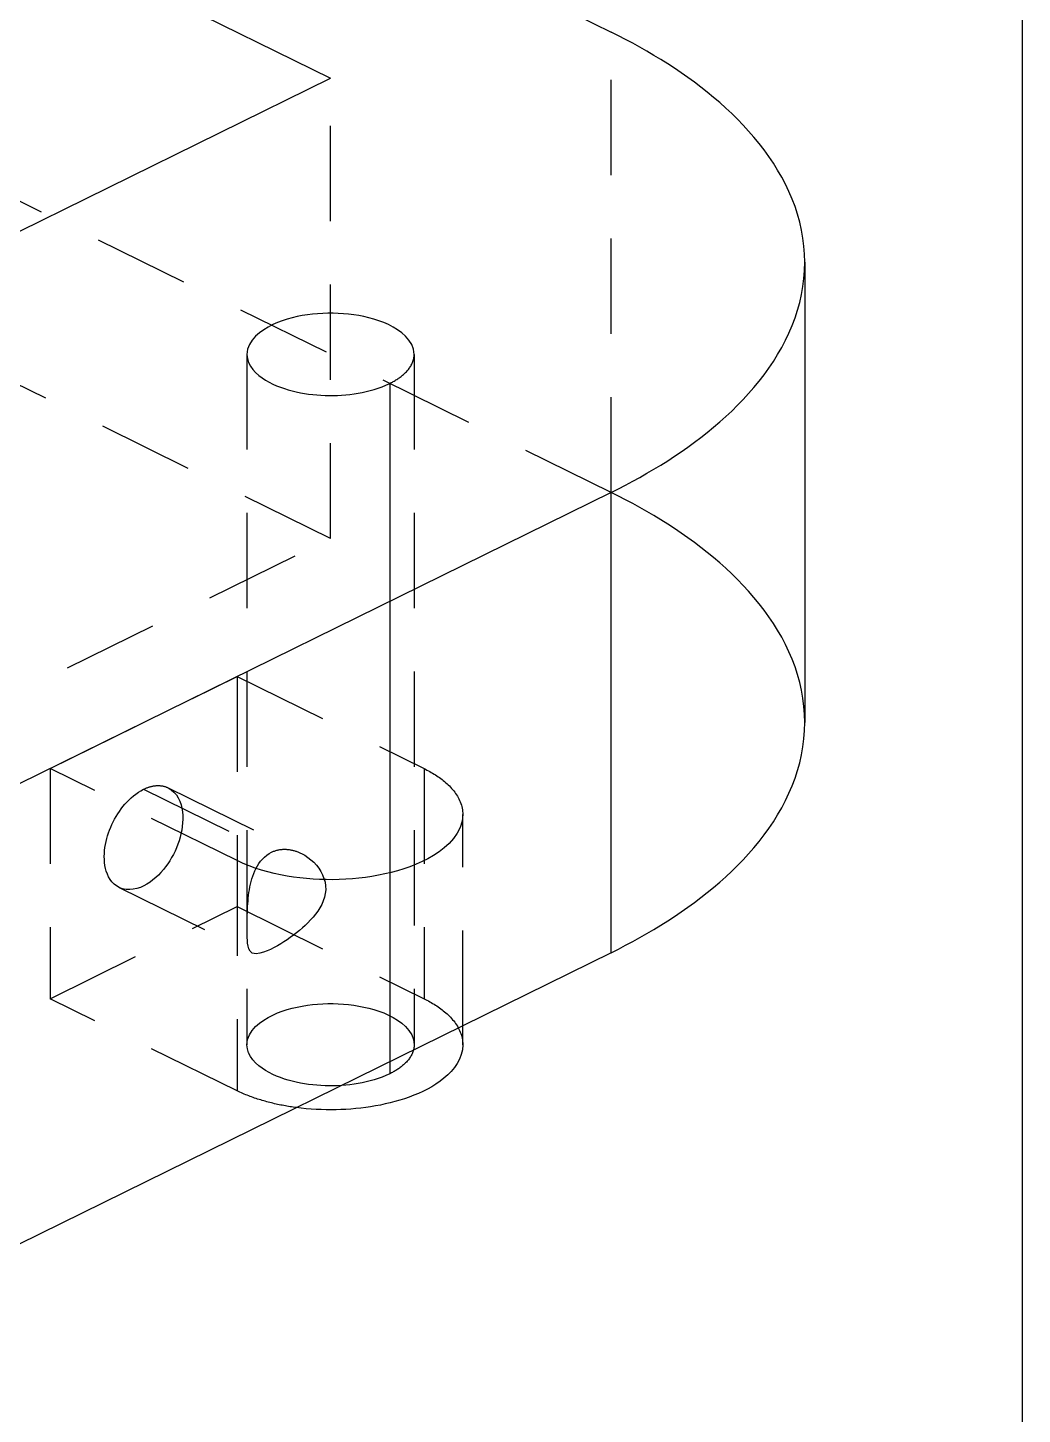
# Model space of a CAD drawing. Extents: x 8 to 586, y 8 to 412.
# Drawn here: x 567.2 to 586, y 305.84 to 332.06 of the extents above; entities that cross this region are included whole.
import ezdxf

# ---------------------------------------------------------------- set-up
doc = ezdxf.new("R2010")
doc.units = 0
doc.linetypes.add('DASHED', pattern=[3, 1.8, -1.2])
for name, color, linetype in [('FRAME', 250, 'CONTINUOUS'), ('HIDDEN', 8, 'DASHED'), ('VISIBLE', 7, 'CONTINUOUS')]:
    doc.layers.add(name, color=color, linetype=linetype)

msp = doc.modelspace()

# ---------------------------------------------------------------- linework, layer by layer
at = {"layer": 'FRAME'}
msp.add_line((586, 412), (586, 8), dxfattribs=at)
at = {"layer": 'HIDDEN'}
for p, q in [((578.2272, 323.2713), (472.1612, 375.4946)), ((578.2272, 323.2713), (578.2272, 331.9751)), ((572.9239, 322.4009), (572.9239, 331.1048)), ((572.9239, 322.4009), (564.085, 326.7528)), ((571.3439, 325.8824), (571.3439, 312.8266)), ((574.5039, 325.8824), (574.5039, 312.8266)), ((574.0411, 325.3323), (574.0411, 324.9976)), ((574.0411, 324.9976), (574.0411, 324.6628)), ((574.0411, 324.6628), (574.0411, 324.328)), ((574.0411, 324.328), (574.0411, 323.9933)), ((574.0411, 323.9933), (574.0411, 323.6585)), ((574.0411, 323.6585), (574.0411, 323.3237)), ((574.0411, 323.3237), (574.0411, 322.989)), ((578.3644, 323.2026), (578.2272, 323.2713)), ((578.5007, 323.1323), (578.3644, 323.2026)), ((578.6361, 323.0601), (578.5007, 323.1323)), ((578.7705, 322.9862), (578.6361, 323.0601)), ((574.0411, 322.989), (574.0411, 322.6542)), ((578.9039, 322.9104), (578.7705, 322.9862)), ((579.0362, 322.8326), (578.9039, 322.9104)), ((579.1672, 322.7529), (579.0362, 322.8326)), ((574.0411, 322.6542), (574.0411, 322.3195)), ((579.2971, 322.6712), (579.1672, 322.7529)), ((579.4256, 322.5875), (579.2971, 322.6712)), ((579.5528, 322.5016), (579.4256, 322.5875)), ((497.9706, 285.4964), (572.9239, 322.4009)), ((574.0411, 322.3195), (574.0411, 321.9847)), ((579.6784, 322.4136), (579.5528, 322.5016)), ((579.8024, 322.3233), (579.6784, 322.4136)), ((579.9248, 322.2308), (579.8024, 322.3233)), ((580.0454, 322.1359), (579.9248, 322.2308)), ((580.164, 322.0386), (580.0454, 322.1359)), ((580.2805, 321.9389), (580.164, 322.0386)), ((574.0411, 321.9847), (574.0411, 321.6499)), ((580.3949, 321.8366), (580.2805, 321.9389)), ((580.5069, 321.7317), (580.3949, 321.8366)), ((580.6164, 321.6243), (580.5069, 321.7317)), ((574.0411, 321.6499), (574.0411, 321.3152)), ((580.7231, 321.5141), (580.6164, 321.6243)), ((580.827, 321.4012), (580.7231, 321.5141)), ((574.0411, 321.3152), (574.0411, 320.9804)), ((580.9277, 321.2854), (580.827, 321.4012)), ((581.025, 321.1669), (580.9277, 321.2854)), ((574.0411, 320.9804), (574.0411, 320.6456)), ((581.1188, 321.0455), (581.025, 321.1669)), ((581.2087, 320.9211), (581.1188, 321.0455)), ((581.2944, 320.7939), (581.2087, 320.9211)), ((581.3757, 320.6638), (581.2944, 320.7939)), ((574.0411, 320.6456), (574.0411, 320.3109)), ((581.4522, 320.5309), (581.3757, 320.6638)), ((581.5237, 320.3951), (581.4522, 320.5309)), ((574.0411, 320.3109), (574.0411, 319.9761)), ((581.5897, 320.2566), (581.5237, 320.3951)), ((581.65, 320.1156), (581.5897, 320.2566)), ((574.0411, 319.9761), (574.0411, 319.6413)), ((581.7041, 319.9721), (581.65, 320.1156)), ((581.7519, 319.8263), (581.7041, 319.9721)), ((567.6206, 318.0489), (571.1561, 319.7897)), ((571.1561, 319.7897), (574.6916, 318.0489)), ((571.1561, 319.7897), (571.1561, 315.4378)), ((574.0411, 319.6413), (574.0411, 319.3066)), ((581.7929, 319.6785), (581.7519, 319.8263)), ((581.8269, 319.5289), (581.7929, 319.6785)), ((581.8536, 319.3778), (581.8269, 319.5289)), ((581.8729, 319.2256), (581.8536, 319.3778)), ((574.0411, 319.3066), (574.0411, 318.9718)), ((581.8845, 319.0727), (581.8729, 319.2256)), ((574.0411, 318.9718), (574.0411, 318.637)), ((581.8883, 318.9193), (581.8845, 319.0727)), ((574.0411, 318.637), (574.0411, 318.3023)), ((574.0411, 318.3023), (574.0411, 317.9675)), ((571.1561, 316.3082), (567.6206, 318.0489)), ((567.6206, 318.0489), (567.6206, 313.697)), ((574.0411, 317.9675), (574.0411, 317.6327)), ((574.6916, 318.0489), (574.7191, 318.0352)), ((574.6916, 318.0489), (574.6916, 313.697)), ((574.7191, 318.0352), (574.7464, 318.0211)), ((574.7464, 318.0211), (574.7734, 318.0067)), ((574.7734, 318.0067), (574.8003, 317.9919)), ((574.8003, 317.9919), (574.827, 317.9767)), ((574.827, 317.9767), (574.8534, 317.9612)), ((574.8534, 317.9612), (574.8797, 317.9453)), ((574.8797, 317.9453), (574.9056, 317.9289)), ((574.9056, 317.9289), (574.9313, 317.9122)), ((574.9313, 317.9122), (574.9568, 317.895)), ((574.9568, 317.895), (574.9819, 317.8774)), ((574.9819, 317.8774), (575.0067, 317.8593)), ((575.0067, 317.8593), (575.0312, 317.8408)), ((575.0312, 317.8408), (575.0553, 317.8219)), ((575.0553, 317.8219), (575.079, 317.8024)), ((575.079, 317.8024), (575.1023, 317.7824)), ((569.1548, 317.4959), (569.198, 317.533)), ((569.198, 317.533), (569.243, 317.568)), ((569.243, 317.568), (569.2897, 317.6006)), ((569.2897, 317.6006), (569.3381, 317.6304)), ((569.3381, 317.6304), (569.3883, 317.6573)), ((569.3883, 317.6573), (569.3995, 317.6626)), ((569.3883, 317.6573), (571.8067, 316.4666)), ((569.3995, 317.6626), (569.4107, 317.6678)), ((569.4107, 317.6678), (569.4219, 317.6729)), ((569.4219, 317.6729), (569.4333, 317.6777)), ((569.4333, 317.6777), (569.4447, 317.6824)), ((569.4447, 317.6824), (569.4562, 317.6869)), ((569.4562, 317.6869), (569.4678, 317.6911)), ((569.4678, 317.6911), (569.4795, 317.6952)), ((569.4795, 317.6952), (569.4912, 317.6991)), ((569.4912, 317.6991), (569.503, 317.7027)), ((569.503, 317.7027), (569.5148, 317.7062)), ((569.5148, 317.7062), (569.5268, 317.7094)), ((569.5268, 317.7094), (569.5388, 317.7124)), ((569.5388, 317.7124), (569.5508, 317.7151)), ((569.5508, 317.7151), (569.5629, 317.7176)), ((569.5629, 317.7176), (569.575, 317.7198)), ((569.575, 317.7198), (569.5872, 317.7218)), ((569.5872, 317.7218), (569.5995, 317.7235)), ((569.5995, 317.7235), (569.6117, 317.7249)), ((569.6117, 317.7249), (569.624, 317.726)), ((569.624, 317.726), (569.6363, 317.7269)), ((569.6363, 317.7269), (569.6487, 317.7274)), ((569.6487, 317.7274), (569.661, 317.7276)), ((569.661, 317.7276), (569.6734, 317.7276)), ((569.6734, 317.7276), (569.6857, 317.7272)), ((569.6857, 317.7272), (569.698, 317.7264)), ((569.698, 317.7264), (569.7103, 317.7254)), ((569.7103, 317.7254), (569.7226, 317.724)), ((569.7226, 317.724), (569.7348, 317.7222)), ((569.7348, 317.7222), (569.747, 317.7201)), ((569.747, 317.7201), (569.7591, 317.7177)), ((569.7591, 317.7177), (569.7711, 317.7149)), ((569.7711, 317.7149), (569.7831, 317.7118)), ((569.7831, 317.7118), (569.7949, 317.7082)), ((569.7949, 317.7082), (569.8066, 317.7044)), ((569.8066, 317.7044), (569.8182, 317.7001)), ((569.8182, 317.7001), (569.8297, 317.6956)), ((569.8297, 317.6956), (569.841, 317.6906)), ((569.841, 317.6906), (569.8522, 317.6854)), ((569.8522, 317.6854), (569.9114, 317.6495)), ((569.8522, 317.6854), (572.3713, 316.445)), ((569.9114, 317.6495), (569.9637, 317.6043)), ((569.9637, 317.6043), (570.0084, 317.5514)), ((570.0084, 317.5514), (570.0452, 317.4927)), ((574.0411, 317.6327), (574.0411, 317.298)), ((575.1023, 317.7824), (575.1252, 317.762)), ((575.1252, 317.762), (575.1476, 317.741)), ((575.1476, 317.741), (575.1695, 317.7195)), ((575.1695, 317.7195), (575.1908, 317.6975)), ((575.1908, 317.6975), (575.2116, 317.6749)), ((575.2116, 317.6749), (575.2317, 317.6518)), ((575.2317, 317.6518), (575.2512, 317.6281)), ((575.2512, 317.6281), (575.27, 317.6038)), ((575.27, 317.6038), (575.2879, 317.5789)), ((575.2879, 317.5789), (575.3051, 317.5535)), ((575.3051, 317.5535), (575.3214, 317.5274)), ((568.9313, 317.2386), (568.9644, 317.2849)), ((568.9644, 317.2849), (568.9992, 317.33)), ((568.9992, 317.33), (569.0356, 317.3738)), ((569.0356, 317.3738), (569.0736, 317.4161)), ((569.0736, 317.4161), (569.1134, 317.4569)), ((569.1134, 317.4569), (569.1548, 317.4959)), ((570.0452, 317.4927), (570.0746, 317.43)), ((570.0746, 317.43), (570.0971, 317.3645)), ((570.0971, 317.3645), (570.1134, 317.2972)), ((570.1134, 317.2972), (570.124, 317.2287)), ((574.0411, 317.298), (574.0411, 316.9632)), ((575.3214, 317.5274), (575.3367, 317.5009)), ((575.3367, 317.5009), (575.3509, 317.4737)), ((575.3509, 317.4737), (575.3641, 317.446)), ((575.3641, 317.446), (575.3762, 317.4178)), ((575.3762, 317.4178), (575.387, 317.3891)), ((575.387, 317.3891), (575.3966, 317.3599)), ((575.3966, 317.3599), (575.4048, 317.3304)), ((575.4048, 317.3304), (575.4116, 317.3005)), ((575.4116, 317.3005), (575.4169, 317.2702)), ((575.4169, 317.2702), (575.4208, 317.2398)), ((568.7907, 316.9914), (568.8155, 317.0426)), ((568.8155, 317.0426), (568.8419, 317.0931)), ((568.8419, 317.0931), (568.8701, 317.1426)), ((568.8701, 317.1426), (568.8999, 317.1911)), ((568.8999, 317.1911), (568.9313, 317.2386)), ((570.1275, 317.0212), (570.1205, 316.9523)), ((570.124, 317.2287), (570.1296, 317.1597)), ((570.1307, 317.0904), (570.1275, 317.0212)), ((570.1296, 317.1597), (570.1307, 317.0904)), ((575.4113, 317.0554), (575.3753, 316.937)), ((575.4239, 317.1785), (575.4113, 317.0554)), ((575.4208, 317.2398), (575.4231, 317.2092)), ((575.4231, 317.2092), (575.4239, 317.1785)), ((575.4239, 313.1871), (575.4239, 317.1785)), ((568.6937, 316.7241), (568.7094, 316.7788)), ((568.7094, 316.7788), (568.727, 316.833)), ((568.727, 316.833), (568.7464, 316.8865)), ((568.7464, 316.8865), (568.7677, 316.9393)), ((568.7677, 316.9393), (568.7907, 316.9914)), ((570.0792, 316.7487), (570.0593, 316.6824)), ((570.0962, 316.8159), (570.0792, 316.7487)), ((570.11, 316.8838), (570.0962, 316.8159)), ((570.1205, 316.9523), (570.11, 316.8838)), ((574.0411, 316.9632), (574.0411, 316.6285)), ((575.3194, 316.8265), (575.2481, 316.7252)), ((575.3753, 316.937), (575.3194, 316.8265)), ((568.6478, 316.4436), (568.6523, 316.5003)), ((568.6523, 316.5003), (568.6592, 316.5569)), ((568.6592, 316.5569), (568.6685, 316.613)), ((568.6685, 316.613), (568.6801, 316.6688)), ((568.6801, 316.6688), (568.6937, 316.7241)), ((569.9831, 316.4891), (569.9525, 316.427)), ((570.0112, 316.5525), (569.9831, 316.4891)), ((570.0366, 316.6169), (570.0112, 316.5525)), ((570.0593, 316.6824), (570.0366, 316.6169)), ((571.8339, 316.4791), (571.8478, 316.4848)), ((571.8478, 316.4848), (571.8619, 316.4901)), ((571.8619, 316.4901), (571.8761, 316.495)), ((571.8761, 316.495), (571.8904, 316.4995)), ((571.8904, 316.4995), (571.9048, 316.5036)), ((571.9048, 316.5036), (571.9194, 316.5073)), ((571.9194, 316.5073), (571.934, 316.5106)), ((571.934, 316.5106), (571.9488, 316.5136)), ((571.9488, 316.5136), (571.9636, 316.5161)), ((571.9636, 316.5161), (571.9784, 316.5182)), ((571.9784, 316.5182), (571.9933, 316.52)), ((571.9933, 316.52), (572.0083, 316.5213)), ((572.0083, 316.5213), (572.0233, 316.5223)), ((572.0233, 316.5223), (572.0383, 316.5229)), ((572.0383, 316.5229), (572.0533, 316.5231)), ((572.0533, 316.5231), (572.0683, 316.5229)), ((572.0683, 316.5229), (572.0833, 316.5224)), ((572.0833, 316.5224), (572.0983, 316.5215)), ((572.0983, 316.5215), (572.1133, 316.5203)), ((572.1133, 316.5203), (572.1282, 316.5187)), ((572.1282, 316.5187), (572.1431, 316.5168)), ((572.1431, 316.5168), (572.1579, 316.5146)), ((572.1579, 316.5146), (572.1727, 316.512)), ((572.1727, 316.512), (572.1874, 316.5091)), ((572.1874, 316.5091), (572.2021, 316.5059)), ((572.2021, 316.5059), (572.2167, 316.5023)), ((572.2167, 316.5023), (572.2312, 316.4985)), ((572.2312, 316.4985), (572.2457, 316.4944)), ((572.2457, 316.4944), (572.26, 316.49)), ((572.26, 316.49), (572.2743, 316.4853)), ((572.2743, 316.4853), (572.2885, 316.4803)), ((572.2885, 316.4803), (572.3025, 316.4751)), ((574.0411, 316.6285), (574.0411, 316.2937)), ((575.0733, 316.5499), (574.9749, 316.4747)), ((575.1651, 316.6332), (575.0733, 316.5499)), ((575.2481, 316.7252), (575.1651, 316.6332)), ((568.6459, 316.3867), (568.6478, 316.4436)), ((568.6469, 316.3298), (568.6459, 316.3867)), ((568.651, 316.273), (568.6469, 316.3298)), ((568.6585, 316.2165), (568.651, 316.273)), ((569.8458, 316.2487), (569.8053, 316.1925)), ((569.8838, 316.3066), (569.8458, 316.2487)), ((569.9194, 316.3661), (569.8838, 316.3066)), ((569.9525, 316.427), (569.9194, 316.3661)), ((571.2686, 316.2561), (571.1561, 316.3082)), ((571.1561, 316.3082), (571.1561, 311.9562)), ((571.3833, 316.2091), (571.2686, 316.2561)), ((571.5416, 316.2106), (571.5704, 316.2556)), ((571.5704, 316.2556), (571.6021, 316.2985)), ((571.6021, 316.2985), (571.6369, 316.3389)), ((571.6369, 316.3389), (571.6749, 316.3764)), ((571.6749, 316.3764), (571.716, 316.4105)), ((571.716, 316.4105), (571.76, 316.4407)), ((571.76, 316.4407), (571.8067, 316.4666)), ((571.8067, 316.4666), (571.8202, 316.473)), ((571.8202, 316.473), (571.8339, 316.4791)), ((572.3025, 316.4751), (572.3165, 316.4696)), ((572.3165, 316.4696), (572.3304, 316.4638)), ((572.3304, 316.4638), (572.3441, 316.4578)), ((572.3441, 316.4578), (572.3578, 316.4515)), ((572.3578, 316.4515), (572.3713, 316.445)), ((572.3713, 316.445), (572.435, 316.4102)), ((572.435, 316.4102), (572.4956, 316.3703)), ((572.4956, 316.3703), (572.5528, 316.3256)), ((572.5528, 316.3256), (572.6062, 316.2765)), ((572.6062, 316.2765), (572.6555, 316.2233)), ((572.6555, 316.2233), (572.7001, 316.166)), ((574.0411, 316.2937), (574.0411, 315.9589)), ((574.5396, 316.2392), (574.4242, 316.1939)), ((574.6529, 316.2895), (574.5396, 316.2392)), ((574.7637, 316.3451), (574.6529, 316.2895)), ((574.8713, 316.4067), (574.7637, 316.3451)), ((574.9749, 316.4747), (574.8713, 316.4067)), ((568.6695, 316.1607), (568.6585, 316.2165)), ((568.6845, 316.1058), (568.6695, 316.1607)), ((568.7039, 316.0522), (568.6845, 316.1058)), ((568.7279, 316.0006), (568.7039, 316.0522)), ((568.7569, 315.9517), (568.7279, 316.0006)), ((569.6188, 315.9881), (569.5659, 315.9434)), ((569.6692, 316.0356), (569.6188, 315.9881)), ((569.7171, 316.0857), (569.6692, 316.0356)), ((569.7624, 316.1381), (569.7171, 316.0857)), ((569.8053, 316.1925), (569.7624, 316.1381)), ((571.4998, 316.1668), (571.3833, 316.2091)), ((571.4223, 315.9145), (571.4367, 315.9659)), ((571.4367, 315.9659), (571.4531, 316.0167)), ((571.4531, 316.0167), (571.4716, 316.0668)), ((571.4716, 316.0668), (571.4924, 316.116)), ((571.4924, 316.116), (571.5156, 316.164)), ((571.6179, 316.1289), (571.4998, 316.1668)), ((571.5156, 316.164), (571.5416, 316.2106)), ((571.7371, 316.0952), (571.6179, 316.1289)), ((571.8574, 316.0652), (571.7371, 316.0952)), ((571.9786, 316.039), (571.8574, 316.0652)), ((572.1004, 316.0163), (571.9786, 316.039)), ((572.2229, 315.997), (572.1004, 316.0163)), ((572.3458, 315.981), (572.2229, 315.997)), ((572.4691, 315.9682), (572.3458, 315.981)), ((572.5927, 315.9585), (572.4691, 315.9682)), ((572.7165, 315.9519), (572.5927, 315.9585)), ((572.7001, 316.166), (572.7395, 316.1051)), ((572.7395, 316.1051), (572.7729, 316.0406)), ((572.7729, 316.0406), (572.7995, 315.9731)), ((572.7995, 315.9731), (572.8185, 315.9031)), ((573.2121, 315.9558), (573.0883, 315.9503)), ((573.3358, 315.9644), (573.2121, 315.9558)), ((573.4592, 315.9762), (573.3358, 315.9644)), ((573.5823, 315.9911), (573.4592, 315.9762)), ((573.7049, 316.0092), (573.5823, 315.9911)), ((573.827, 316.0307), (573.7049, 316.0092)), ((573.9484, 316.0557), (573.827, 316.0307)), ((574.069, 316.0843), (573.9484, 316.0557)), ((574.0411, 315.9589), (574.0411, 315.6242)), ((574.1886, 316.1168), (574.069, 316.0843)), ((574.3071, 316.1532), (574.1886, 316.1168)), ((574.4242, 316.1939), (574.3071, 316.1532)), ((568.7912, 315.9062), (568.7569, 315.9517)), ((568.8308, 315.8653), (568.7912, 315.9062)), ((568.8754, 315.83), (568.8308, 315.8653)), ((568.9245, 315.8013), (568.8754, 315.83)), ((568.989, 315.7763), (568.9245, 315.8013)), ((568.9245, 315.8013), (571.4437, 314.561)), ((569.0568, 315.7624), (568.989, 315.7763)), ((569.126, 315.7592), (569.0568, 315.7624)), ((569.1949, 315.7658), (569.126, 315.7592)), ((569.2625, 315.7807), (569.1949, 315.7658)), ((569.3282, 315.8028), (569.2625, 315.7807)), ((569.3915, 315.831), (569.3282, 315.8028)), ((569.4522, 315.8643), (569.3915, 315.831)), ((569.5104, 315.9019), (569.4522, 315.8643)), ((569.5659, 315.9434), (569.5104, 315.9019)), ((571.3738, 315.6523), (571.3808, 315.7052)), ((571.3808, 315.7052), (571.389, 315.7579)), ((571.389, 315.7579), (571.3986, 315.8104)), ((571.3986, 315.8104), (571.4096, 315.8627)), ((571.4096, 315.8627), (571.4223, 315.9145)), ((572.8404, 315.9483), (572.7165, 315.9519)), ((572.8185, 315.9031), (572.8292, 315.8313)), ((572.8312, 315.7588), (572.8243, 315.6866)), ((572.8292, 315.8313), (572.8312, 315.7588)), ((572.9644, 315.9478), (572.8404, 315.9483)), ((573.0883, 315.9503), (572.9644, 315.9478)), ((567.6206, 313.697), (571.1561, 315.4378)), ((571.1561, 315.4378), (574.6916, 313.697)), ((571.3529, 315.3862), (571.3556, 315.4395)), ((571.3556, 315.4395), (571.3589, 315.4928)), ((571.3589, 315.4928), (571.3629, 315.5461)), ((571.3629, 315.5461), (571.3679, 315.5992)), ((571.3679, 315.5992), (571.3738, 315.6523)), ((572.7575, 315.4802), (572.723, 315.4163)), ((572.7866, 315.5467), (572.7575, 315.4802)), ((572.8092, 315.6156), (572.7866, 315.5467)), ((572.8243, 315.6866), (572.8092, 315.6156)), ((574.0411, 315.6242), (574.0411, 315.2894)), ((571.3468, 315.1194), (571.3473, 315.1728)), ((571.3473, 315.1728), (571.3481, 315.2262)), ((571.3481, 315.2262), (571.3493, 315.2795)), ((571.3493, 315.2795), (571.3508, 315.3329)), ((571.3508, 315.3329), (571.3529, 315.3862)), ((572.5473, 315.1859), (572.4968, 315.1337)), ((572.5956, 315.2401), (572.5473, 315.1859)), ((572.6413, 315.2964), (572.5956, 315.2401)), ((572.684, 315.3551), (572.6413, 315.2964)), ((572.723, 315.4163), (572.684, 315.3551)), ((574.0411, 315.2894), (574.0411, 314.9546)), ((571.3466, 315.066), (571.3468, 315.1194)), ((571.3466, 315.0126), (571.3466, 315.066)), ((571.347, 314.9593), (571.3466, 315.0126)), ((571.3478, 314.9059), (571.347, 314.9593)), ((572.279, 314.9419), (572.2214, 314.8977)), ((572.3355, 314.9875), (572.279, 314.9419)), ((572.3907, 315.0346), (572.3355, 314.9875)), ((572.4446, 315.0833), (572.3907, 315.0346)), ((572.4968, 315.1337), (572.4446, 315.0833)), ((574.0411, 314.9546), (574.0411, 314.6199)), ((571.3493, 314.8525), (571.3478, 314.9059)), ((571.3519, 314.7992), (571.3493, 314.8525)), ((571.3564, 314.746), (571.3519, 314.7992)), ((571.3642, 314.6932), (571.3564, 314.746)), ((571.378, 314.6417), (571.3642, 314.6932)), ((571.8548, 314.6633), (571.79, 314.6306)), ((571.9184, 314.6982), (571.8548, 314.6633)), ((571.981, 314.735), (571.9184, 314.6982)), ((572.0426, 314.7735), (571.981, 314.735)), ((572.1032, 314.8135), (572.0426, 314.7735)), ((572.1628, 314.8549), (572.1032, 314.8135)), ((572.2214, 314.8977), (572.1628, 314.8549)), ((571.4029, 314.5947), (571.378, 314.6417)), ((571.4437, 314.561), (571.4029, 314.5947)), ((571.5142, 314.5466), (571.4437, 314.561)), ((571.5861, 314.5553), (571.5142, 314.5466)), ((571.6559, 314.575), (571.5861, 314.5553)), ((571.7238, 314.6008), (571.6559, 314.575)), ((571.79, 314.6306), (571.7238, 314.6008)), ((574.0411, 314.6199), (574.0411, 314.2851)), ((574.0411, 314.2851), (574.0411, 313.9503)), ((574.0411, 313.9503), (574.0411, 313.6156)), ((571.1561, 311.9562), (567.6206, 313.697)), ((572.6798, 313.5952), (572.7773, 313.6012)), ((572.7773, 313.6012), (572.875, 313.6042)), ((572.875, 313.6042), (572.9727, 313.6042)), ((572.9727, 313.6042), (573.0704, 313.6012)), ((573.0704, 313.6012), (573.168, 313.5952)), ((574.0411, 313.6156), (574.0411, 313.2808)), ((574.6916, 313.697), (574.7191, 313.6833)), ((574.7191, 313.6833), (574.7464, 313.6692)), ((574.7464, 313.6692), (574.7734, 313.6548)), ((574.7734, 313.6548), (574.8003, 313.64)), ((574.8003, 313.64), (574.827, 313.6248)), ((574.827, 313.6248), (574.8534, 313.6093)), ((574.8534, 313.6093), (574.8797, 313.5933)), ((571.6591, 313.2928), (571.7427, 313.3433)), ((571.7427, 313.3433), (571.8297, 313.3878)), ((571.8297, 313.3878), (571.9192, 313.427)), ((571.9192, 313.427), (572.0107, 313.4615)), ((572.0107, 313.4615), (572.1037, 313.4915)), ((572.1037, 313.4915), (572.1979, 313.5176)), ((572.1979, 313.5176), (572.2931, 313.5398)), ((572.2931, 313.5398), (572.389, 313.5586)), ((572.389, 313.5586), (572.4855, 313.574)), ((572.4855, 313.574), (572.5825, 313.5862)), ((572.5825, 313.5862), (572.6798, 313.5952)), ((573.168, 313.5952), (573.2653, 313.5862)), ((573.2653, 313.5862), (573.3623, 313.574)), ((573.3623, 313.574), (573.4588, 313.5586)), ((573.4588, 313.5586), (573.5547, 313.5398)), ((573.5547, 313.5398), (573.6499, 313.5176)), ((573.6499, 313.5176), (573.7441, 313.4915)), ((573.7441, 313.4915), (573.8371, 313.4615)), ((573.8371, 313.4615), (573.9285, 313.427)), ((573.9285, 313.427), (574.018, 313.3878)), ((574.018, 313.3878), (574.105, 313.3433)), ((574.105, 313.3433), (574.1887, 313.2928)), ((574.8797, 313.5933), (574.9056, 313.577)), ((574.9056, 313.577), (574.9313, 313.5602)), ((574.9313, 313.5602), (574.9568, 313.5431)), ((574.9568, 313.5431), (574.9819, 313.5254)), ((574.9819, 313.5254), (575.0067, 313.5074)), ((575.0067, 313.5074), (575.0312, 313.4889)), ((575.0312, 313.4889), (575.0553, 313.4699)), ((575.0553, 313.4699), (575.079, 313.4505)), ((575.079, 313.4505), (575.1023, 313.4305)), ((575.1023, 313.4305), (575.1252, 313.4101)), ((575.1252, 313.4101), (575.1476, 313.3891)), ((575.1476, 313.3891), (575.1695, 313.3676)), ((575.1695, 313.3676), (575.1908, 313.3456)), ((575.1908, 313.3456), (575.2116, 313.323)), ((571.3907, 313.0145), (571.4426, 313.0972)), ((571.4426, 313.0972), (571.5069, 313.1707)), ((571.5069, 313.1707), (571.5799, 313.2356)), ((571.5799, 313.2356), (571.6591, 313.2928)), ((574.0411, 313.2808), (574.0411, 312.946)), ((574.1887, 313.2928), (574.2679, 313.2356)), ((574.2679, 313.2356), (574.3409, 313.1707)), ((574.3409, 313.1707), (574.4052, 313.0972)), ((574.4052, 313.0972), (574.4571, 313.0145)), ((575.2116, 313.323), (575.2317, 313.2998)), ((575.2317, 313.2998), (575.2512, 313.2761)), ((575.2512, 313.2761), (575.27, 313.2518)), ((575.27, 313.2518), (575.2879, 313.227)), ((575.2879, 313.227), (575.3051, 313.2015)), ((575.3051, 313.2015), (575.3214, 313.1755)), ((575.3214, 313.1755), (575.3367, 313.1489)), ((575.3367, 313.1489), (575.3509, 313.1218)), ((575.3509, 313.1218), (575.3641, 313.0941)), ((575.3641, 313.0941), (575.3762, 313.0659)), ((571.3439, 312.8266), (571.3561, 312.9233)), ((571.3518, 312.7488), (571.3439, 312.8266)), ((571.3561, 312.9233), (571.3907, 313.0145)), ((574.0411, 312.946), (574.0411, 312.6113)), ((574.4571, 313.0145), (574.4916, 312.9233)), ((574.4916, 312.9233), (574.5039, 312.8266)), ((574.5039, 312.8266), (574.5034, 312.8072)), ((575.3762, 313.0659), (575.387, 313.0371)), ((575.387, 313.0371), (575.3966, 313.008)), ((575.3966, 313.008), (575.4048, 312.9784)), ((575.4048, 312.9784), (575.4116, 312.9485)), ((575.4116, 312.9485), (575.4169, 312.9183)), ((575.4169, 312.9183), (575.4208, 312.8879)), ((575.4208, 312.8879), (575.4231, 312.8573)), ((575.4231, 312.8573), (575.4239, 312.8266)), ((571.3746, 312.6739), (571.3518, 312.7488)), ((571.4099, 312.6041), (571.3746, 312.6739)), ((571.455, 312.5401), (571.4099, 312.6041)), ((574.0411, 312.6113), (574.0411, 312.2765)), ((574.4066, 312.5579), (574.3948, 312.5425)), ((574.418, 312.5736), (574.4066, 312.5579)), ((574.4288, 312.5896), (574.418, 312.5736)), ((574.4391, 312.6061), (574.4288, 312.5896)), ((574.4488, 312.6229), (574.4391, 312.6061)), ((574.4578, 312.6401), (574.4488, 312.6229)), ((574.4661, 312.6576), (574.4578, 312.6401)), ((574.4737, 312.6754), (574.4661, 312.6576)), ((574.4806, 312.6935), (574.4737, 312.6754)), ((574.4866, 312.712), (574.4806, 312.6935)), ((574.4918, 312.7306), (574.4866, 312.712)), ((574.4961, 312.7496), (574.4918, 312.7306)), ((574.4995, 312.7686), (574.4961, 312.7496)), ((574.5019, 312.7879), (574.4995, 312.7686)), ((574.5034, 312.8072), (574.5019, 312.7879)), ((571.5074, 312.4819), (571.455, 312.5401)), ((571.5654, 312.4293), (571.5074, 312.4819)), ((571.6277, 312.3818), (571.5654, 312.4293)), ((571.6931, 312.3388), (571.6277, 312.3818)), ((571.7611, 312.2999), (571.6931, 312.3388)), ((571.8311, 312.2647), (571.7611, 312.2999)), ((574.0585, 312.2852), (574.0411, 312.2765)), ((574.0757, 312.2941), (574.0585, 312.2852)), ((574.0928, 312.3032), (574.0757, 312.2941)), ((574.1098, 312.3125), (574.0928, 312.3032)), ((574.1266, 312.3221), (574.1098, 312.3125)), ((574.1434, 312.332), (574.1266, 312.3221)), ((574.1599, 312.342), (574.1434, 312.332)), ((574.1763, 312.3524), (574.1599, 312.342)), ((574.1926, 312.3629), (574.1763, 312.3524)), ((574.2087, 312.3738), (574.1926, 312.3629)), ((574.2245, 312.3849), (574.2087, 312.3738)), ((574.2402, 312.3963), (574.2245, 312.3849)), ((574.2557, 312.408), (574.2402, 312.3963)), ((574.2709, 312.42), (574.2557, 312.408)), ((574.2859, 312.4323), (574.2709, 312.42)), ((574.3007, 312.4449), (574.2859, 312.4323)), ((574.3151, 312.4579), (574.3007, 312.4449)), ((574.3293, 312.4711), (574.3151, 312.4579)), ((574.3431, 312.4847), (574.3293, 312.4711)), ((574.3566, 312.4986), (574.3431, 312.4847)), ((574.3697, 312.5129), (574.3566, 312.4986)), ((574.3825, 312.5275), (574.3697, 312.5129)), ((574.3948, 312.5425), (574.3825, 312.5275)), ((571.9028, 312.233), (571.8311, 312.2647)), ((571.9757, 312.2043), (571.9028, 312.233)), ((572.0497, 312.1786), (571.9757, 312.2043)), ((572.1246, 312.1556), (572.0497, 312.1786)), ((572.2002, 312.1351), (572.1246, 312.1556)), ((572.2764, 312.117), (572.2002, 312.1351)), ((572.3531, 312.1012), (572.2764, 312.117)), ((572.4303, 312.0876), (572.3531, 312.1012)), ((572.5078, 312.0761), (572.4303, 312.0876)), ((572.5856, 312.0667), (572.5078, 312.0761)), ((572.6636, 312.0593), (572.5856, 312.0667)), ((572.7417, 312.0538), (572.6636, 312.0593)), ((572.82, 312.0503), (572.7417, 312.0538)), ((572.8983, 312.0488), (572.82, 312.0503)), ((572.9766, 312.0491), (572.8983, 312.0488)), ((573.055, 312.0513), (572.9766, 312.0491)), ((573.1332, 312.0555), (573.055, 312.0513)), ((573.2113, 312.0616), (573.1332, 312.0555)), ((573.2892, 312.0697), (573.2113, 312.0616)), ((573.3669, 312.0799), (573.2892, 312.0697)), ((573.4443, 312.0921), (573.3669, 312.0799)), ((573.5213, 312.1064), (573.4443, 312.0921)), ((573.5979, 312.123), (573.5213, 312.1064)), ((573.6739, 312.1419), (573.5979, 312.123)), ((573.7493, 312.1633), (573.6739, 312.1419)), ((573.8239, 312.1872), (573.7493, 312.1633)), ((573.8975, 312.2139), (573.8239, 312.1872)), ((573.97, 312.2436), (573.8975, 312.2139)), ((574.0411, 312.2765), (573.97, 312.2436)), ((571.1831, 311.9431), (571.1561, 311.9562)), ((571.2103, 311.9303), (571.1831, 311.9431)), ((571.2376, 311.9179), (571.2103, 311.9303)), ((571.265, 311.9057), (571.2376, 311.9179)), ((571.2925, 311.8939), (571.265, 311.9057)), ((571.3202, 311.8823), (571.2925, 311.8939)), ((571.348, 311.871), (571.3202, 311.8823)), ((571.3759, 311.86), (571.348, 311.871)), ((571.404, 311.8493), (571.3759, 311.86)), ((571.4321, 311.8388), (571.404, 311.8493)), ((571.4603, 311.8287), (571.4321, 311.8388)), ((571.4886, 311.8187), (571.4603, 311.8287)), ((571.517, 311.8091), (571.4886, 311.8187)), ((571.5455, 311.7997), (571.517, 311.8091)), ((571.5741, 311.7905), (571.5455, 311.7997)), ((571.6027, 311.7816), (571.5741, 311.7905)), ((571.6315, 311.7729), (571.6027, 311.7816)), ((571.6603, 311.7645), (571.6315, 311.7729)), ((571.6891, 311.7563), (571.6603, 311.7645)), ((571.718, 311.7483), (571.6891, 311.7563)), ((571.747, 311.7406), (571.718, 311.7483)), ((571.7761, 311.7331), (571.747, 311.7406)), ((571.8052, 311.7258), (571.7761, 311.7331)), ((571.8343, 311.7187), (571.8052, 311.7258)), ((571.8636, 311.7119), (571.8343, 311.7187)), ((571.8928, 311.7052), (571.8636, 311.7119)), ((571.9221, 311.6988), (571.8928, 311.7052)), ((571.9515, 311.6926), (571.9221, 311.6988)), ((571.9809, 311.6866), (571.9515, 311.6926)), ((572.0103, 311.6808), (571.9809, 311.6866)), ((572.0398, 311.6752), (572.0103, 311.6808)), ((572.0693, 311.6698), (572.0398, 311.6752)), ((572.0989, 311.6646), (572.0693, 311.6698)), ((572.1284, 311.6597), (572.0989, 311.6646)), ((572.1581, 311.6549), (572.1284, 311.6597)), ((572.1877, 311.6503), (572.1581, 311.6549)), ((572.2174, 311.6459), (572.1877, 311.6503)), ((572.2471, 311.6416), (572.2174, 311.6459)), ((572.2768, 311.6376), (572.2471, 311.6416))]:
    msp.add_line(p, q, dxfattribs=at)
at = {"layer": 'VISIBLE'}
for p, q in [((472.1612, 384.1984), (578.2272, 331.9751)), ((470.3934, 381.5873), (572.9239, 331.1048)), ((578.3644, 331.9065), (578.2272, 331.9751)), ((578.5007, 331.8362), (578.3644, 331.9065)), ((578.6361, 331.764), (578.5007, 331.8362)), ((578.7705, 331.6901), (578.6361, 331.764)), ((578.9039, 331.6142), (578.7705, 331.6901)), ((579.0362, 331.5365), (578.9039, 331.6142)), ((579.1672, 331.4568), (579.0362, 331.5365)), ((579.2971, 331.3751), (579.1672, 331.4568)), ((579.4256, 331.2913), (579.2971, 331.3751)), ((579.5528, 331.2055), (579.4256, 331.2913)), ((579.6784, 331.1174), (579.5528, 331.2055)), ((497.9706, 294.2003), (572.9239, 331.1048)), ((579.8024, 331.0272), (579.6784, 331.1174)), ((579.9248, 330.9346), (579.8024, 331.0272)), ((580.0454, 330.8398), (579.9248, 330.9346)), ((580.164, 330.7425), (580.0454, 330.8398)), ((580.2805, 330.6427), (580.164, 330.7425)), ((580.3949, 330.5405), (580.2805, 330.6427)), ((580.5069, 330.4356), (580.3949, 330.5405)), ((580.6164, 330.3281), (580.5069, 330.4356)), ((580.7231, 330.218), (580.6164, 330.3281)), ((580.827, 330.105), (580.7231, 330.218)), ((580.9277, 329.9893), (580.827, 330.105)), ((581.025, 329.8708), (580.9277, 329.9893)), ((581.1188, 329.7493), (581.025, 329.8708)), ((581.2087, 329.625), (581.1188, 329.7493)), ((581.2944, 329.4978), (581.2087, 329.625)), ((581.3757, 329.3677), (581.2944, 329.4978)), ((581.4522, 329.2347), (581.3757, 329.3677)), ((581.5237, 329.099), (581.4522, 329.2347)), ((581.5897, 328.9605), (581.5237, 329.099)), ((581.65, 328.8195), (581.5897, 328.9605)), ((581.7041, 328.6759), (581.65, 328.8195)), ((581.7519, 328.5302), (581.7041, 328.6759)), ((581.7929, 328.3823), (581.7519, 328.5302)), ((581.8269, 328.2328), (581.7929, 328.3823)), ((581.8536, 328.0817), (581.8269, 328.2328)), ((581.8729, 327.9295), (581.8536, 328.0817)), ((581.8845, 327.7765), (581.8729, 327.9295)), ((581.8883, 327.6232), (581.8845, 327.7765)), ((581.8845, 327.4698), (581.8883, 327.6232)), ((581.8883, 327.6232), (581.8883, 318.9193)), ((581.8536, 327.1647), (581.8729, 327.3169)), ((581.8729, 327.3169), (581.8845, 327.4698)), ((581.7929, 326.8641), (581.8269, 327.0136)), ((581.8269, 327.0136), (581.8536, 327.1647)), ((581.7041, 326.5705), (581.7519, 326.7162)), ((581.7519, 326.7162), (581.7929, 326.8641)), ((571.9192, 326.4829), (571.8297, 326.4436)), ((572.0107, 326.5173), (571.9192, 326.4829)), ((572.1037, 326.5473), (572.0107, 326.5173)), ((572.1979, 326.5734), (572.1037, 326.5473)), ((572.2931, 326.5957), (572.1979, 326.5734)), ((572.389, 326.6144), (572.2931, 326.5957)), ((572.4855, 326.6298), (572.389, 326.6144)), ((572.5825, 326.642), (572.4855, 326.6298)), ((572.6798, 326.651), (572.5825, 326.642)), ((572.7773, 326.657), (572.6798, 326.651)), ((572.875, 326.66), (572.7773, 326.657)), ((572.9727, 326.66), (572.875, 326.66)), ((573.0704, 326.657), (572.9727, 326.66)), ((573.168, 326.651), (573.0704, 326.657)), ((573.2653, 326.642), (573.168, 326.651)), ((573.3623, 326.6298), (573.2653, 326.642)), ((573.4588, 326.6144), (573.3623, 326.6298)), ((573.5547, 326.5957), (573.4588, 326.6144)), ((573.6499, 326.5734), (573.5547, 326.5957)), ((573.7441, 326.5473), (573.6499, 326.5734)), ((573.8371, 326.5173), (573.7441, 326.5473)), ((573.9285, 326.4829), (573.8371, 326.5173)), ((574.018, 326.4436), (573.9285, 326.4829)), ((581.65, 326.4269), (581.7041, 326.5705)), ((571.5069, 326.2265), (571.4426, 326.153)), ((571.5799, 326.2914), (571.5069, 326.2265)), ((571.6591, 326.3487), (571.5799, 326.2914)), ((571.7427, 326.3991), (571.6591, 326.3487)), ((571.8297, 326.4436), (571.7427, 326.3991)), ((574.105, 326.3991), (574.018, 326.4436)), ((574.1887, 326.3487), (574.105, 326.3991)), ((574.2679, 326.2914), (574.1887, 326.3487)), ((574.3409, 326.2265), (574.2679, 326.2914)), ((574.4052, 326.153), (574.3409, 326.2265)), ((581.5237, 326.1474), (581.5897, 326.2859)), ((581.5897, 326.2859), (581.65, 326.4269)), ((571.3561, 325.9791), (571.3439, 325.8824)), ((571.3907, 326.0704), (571.3561, 325.9791)), ((571.4426, 326.153), (571.3907, 326.0704)), ((574.4571, 326.0704), (574.4052, 326.153)), ((574.4916, 325.9791), (574.4571, 326.0704)), ((574.5039, 325.8824), (574.4916, 325.9791)), ((581.3757, 325.8787), (581.4522, 326.0117)), ((581.4522, 326.0117), (581.5237, 326.1474)), ((571.3439, 325.8824), (571.3518, 325.8046)), ((571.3518, 325.8046), (571.3746, 325.7298)), ((571.3746, 325.7298), (571.4099, 325.6599)), ((571.4099, 325.6599), (571.455, 325.5959)), ((574.4288, 325.6455), (574.4391, 325.6619)), ((574.4391, 325.6619), (574.4488, 325.6787)), ((574.4488, 325.6787), (574.4578, 325.6959)), ((574.4578, 325.6959), (574.4661, 325.7134)), ((574.4661, 325.7134), (574.4737, 325.7312)), ((574.4737, 325.7312), (574.4806, 325.7494)), ((574.4806, 325.7494), (574.4866, 325.7678)), ((574.4866, 325.7678), (574.4918, 325.7865)), ((574.4918, 325.7865), (574.4961, 325.8054)), ((574.4961, 325.8054), (574.4995, 325.8245)), ((574.4995, 325.8245), (574.5019, 325.8437)), ((574.5019, 325.8437), (574.5034, 325.863)), ((574.5034, 325.863), (574.5039, 325.8824)), ((581.2087, 325.6214), (581.2944, 325.7486)), ((581.2944, 325.7486), (581.3757, 325.8787)), ((571.455, 325.5959), (571.5074, 325.5378)), ((571.5074, 325.5378), (571.5654, 325.4852)), ((571.5654, 325.4852), (571.6277, 325.4376)), ((571.6277, 325.4376), (571.6931, 325.3946)), ((574.1434, 325.3878), (574.1599, 325.3979)), ((574.1599, 325.3979), (574.1763, 325.4082)), ((574.1763, 325.4082), (574.1926, 325.4188)), ((574.1926, 325.4188), (574.2087, 325.4296)), ((574.2087, 325.4296), (574.2245, 325.4408)), ((574.2245, 325.4408), (574.2402, 325.4522)), ((574.2402, 325.4522), (574.2557, 325.4639)), ((574.2557, 325.4639), (574.2709, 325.4759)), ((574.2709, 325.4759), (574.2859, 325.4881)), ((574.2859, 325.4881), (574.3007, 325.5008)), ((574.3007, 325.5008), (574.3151, 325.5137)), ((574.3151, 325.5137), (574.3293, 325.5269)), ((574.3293, 325.5269), (574.3431, 325.5405)), ((574.3431, 325.5405), (574.3566, 325.5544)), ((574.3566, 325.5544), (574.3697, 325.5687)), ((574.3697, 325.5687), (574.3825, 325.5833)), ((574.3825, 325.5833), (574.3948, 325.5983)), ((574.3948, 325.5983), (574.4066, 325.6137)), ((574.4066, 325.6137), (574.418, 325.6294)), ((574.418, 325.6294), (574.4288, 325.6455)), ((581.025, 325.3756), (581.1188, 325.4971)), ((581.1188, 325.4971), (581.2087, 325.6214)), ((571.6931, 325.3946), (571.7611, 325.3557)), ((571.7611, 325.3557), (571.8311, 325.3205)), ((571.8311, 325.3205), (571.9028, 325.2888)), ((571.9028, 325.2888), (571.9757, 325.2601)), ((571.9757, 325.2601), (572.0497, 325.2344)), ((572.0497, 325.2344), (572.1246, 325.2114)), ((572.1246, 325.2114), (572.2002, 325.1909)), ((572.2002, 325.1909), (572.2764, 325.1728)), ((572.2764, 325.1728), (572.3531, 325.157)), ((572.3531, 325.157), (572.4303, 325.1434)), ((572.4303, 325.1434), (572.5078, 325.1319)), ((573.2892, 325.1256), (573.3669, 325.1357)), ((573.3669, 325.1357), (573.4443, 325.1479)), ((573.4443, 325.1479), (573.5213, 325.1622)), ((573.5213, 325.1622), (573.5979, 325.1788)), ((573.5979, 325.1788), (573.6739, 325.1977)), ((573.6739, 325.1977), (573.7493, 325.2191)), ((573.7493, 325.2191), (573.8239, 325.243)), ((573.8239, 325.243), (573.8975, 325.2697)), ((573.8975, 325.2697), (573.97, 325.2994)), ((573.97, 325.2994), (574.0411, 325.3323)), ((574.0411, 325.3323), (574.0585, 325.341)), ((574.0585, 325.341), (574.0757, 325.3499)), ((574.0757, 325.3499), (574.0928, 325.359)), ((574.0928, 325.359), (574.1098, 325.3684)), ((574.1098, 325.3684), (574.1266, 325.378)), ((574.1266, 325.378), (574.1434, 325.3878)), ((580.7231, 325.0284), (580.827, 325.1414)), ((580.827, 325.1414), (580.9277, 325.2571)), ((580.9277, 325.2571), (581.025, 325.3756)), ((572.5078, 325.1319), (572.5856, 325.1225)), ((572.5856, 325.1225), (572.6636, 325.1151)), ((572.6636, 325.1151), (572.7417, 325.1097)), ((572.7417, 325.1097), (572.82, 325.1062)), ((572.82, 325.1062), (572.8983, 325.1046)), ((572.8983, 325.1046), (572.9766, 325.1049)), ((572.9766, 325.1049), (573.055, 325.1072)), ((573.055, 325.1072), (573.1332, 325.1113)), ((573.1332, 325.1113), (573.2113, 325.1175)), ((573.2113, 325.1175), (573.2892, 325.1256)), ((580.5069, 324.8108), (580.6164, 324.9183)), ((580.6164, 324.9183), (580.7231, 325.0284)), ((580.2805, 324.6037), (580.3949, 324.7059)), ((580.3949, 324.7059), (580.5069, 324.8108)), ((579.9248, 324.3118), (580.0454, 324.4066)), ((580.0454, 324.4066), (580.164, 324.5039)), ((580.164, 324.5039), (580.2805, 324.6037)), ((579.5528, 324.0409), (579.6784, 324.129)), ((579.6784, 324.129), (579.8024, 324.2192)), ((579.8024, 324.2192), (579.9248, 324.3118)), ((579.1672, 323.7896), (579.2971, 323.8713)), ((579.2971, 323.8713), (579.4256, 323.9551)), ((579.4256, 323.9551), (579.5528, 324.0409)), ((578.7705, 323.5563), (578.9039, 323.6322)), ((578.9039, 323.6322), (579.0362, 323.7099)), ((579.0362, 323.7099), (579.1672, 323.7896)), ((578.2272, 323.2713), (578.3644, 323.3399)), ((578.3644, 323.3399), (578.5007, 323.4102)), ((578.5007, 323.4102), (578.6361, 323.4824)), ((578.6361, 323.4824), (578.7705, 323.5563)), ((578.2272, 323.2713), (507.5165, 288.4557)), ((578.2272, 314.5674), (578.2272, 323.2713)), ((581.8845, 318.766), (581.8883, 318.9193)), ((581.8536, 318.4608), (581.8729, 318.613)), ((581.8729, 318.613), (581.8845, 318.766)), ((581.8269, 318.3098), (581.8536, 318.4608)), ((581.7519, 318.0124), (581.7929, 318.1602)), ((581.7929, 318.1602), (581.8269, 318.3098)), ((581.65, 317.7231), (581.7041, 317.8666)), ((581.7041, 317.8666), (581.7519, 318.0124)), ((581.5237, 317.4435), (581.5897, 317.582)), ((581.5897, 317.582), (581.65, 317.7231)), ((581.3757, 317.1748), (581.4522, 317.3078)), ((581.4522, 317.3078), (581.5237, 317.4435)), ((581.2087, 316.9175), (581.2944, 317.0447)), ((581.2944, 317.0447), (581.3757, 317.1748)), ((581.025, 316.6718), (581.1188, 316.7932)), ((581.1188, 316.7932), (581.2087, 316.9175)), ((580.827, 316.4375), (580.9277, 316.5532)), ((580.9277, 316.5532), (581.025, 316.6718)), ((580.6164, 316.2144), (580.7231, 316.3245)), ((580.7231, 316.3245), (580.827, 316.4375)), ((580.2805, 315.8998), (580.3949, 316.002)), ((580.3949, 316.002), (580.5069, 316.1069)), ((580.5069, 316.1069), (580.6164, 316.2144)), ((579.9248, 315.6079), (580.0454, 315.7028)), ((580.0454, 315.7028), (580.164, 315.8)), ((580.164, 315.8), (580.2805, 315.8998)), ((579.6784, 315.4251), (579.8024, 315.5153)), ((579.8024, 315.5153), (579.9248, 315.6079)), ((579.2971, 315.1674), (579.4256, 315.2512)), ((579.4256, 315.2512), (579.5528, 315.337)), ((579.5528, 315.337), (579.6784, 315.4251)), ((578.7705, 314.8525), (578.9039, 314.9283)), ((578.9039, 314.9283), (579.0362, 315.006)), ((579.0362, 315.006), (579.1672, 315.0857)), ((579.1672, 315.0857), (579.2971, 315.1674)), ((578.3644, 314.636), (578.5007, 314.7064)), ((578.5007, 314.7064), (578.6361, 314.7785)), ((578.6361, 314.7785), (578.7705, 314.8525)), ((578.2272, 314.5674), (507.5165, 279.7518)), ((578.2272, 314.5674), (578.3644, 314.636)), ((575.4239, 312.8266), (575.4239, 313.1871)), ((575.4239, 312.8266), (575.4166, 312.733)), ((575.3618, 312.5539), (575.3174, 312.4712)), ((575.3955, 312.6415), (575.3618, 312.5539)), ((575.4166, 312.733), (575.3955, 312.6415)), ((575.2039, 312.3217), (575.1379, 312.2549)), ((575.2642, 312.3937), (575.2039, 312.3217)), ((575.3174, 312.4712), (575.2642, 312.3937)), ((574.8353, 312.0332), (574.7532, 311.9876)), ((574.9153, 312.0825), (574.8353, 312.0332)), ((574.9928, 312.1356), (574.9153, 312.0825)), ((575.0672, 312.193), (574.9928, 312.1356)), ((575.1379, 312.2549), (575.0672, 312.193)), ((574.231, 311.7773), (574.1407, 311.7513)), ((574.3206, 311.8057), (574.231, 311.7773)), ((574.4094, 311.8365), (574.3206, 311.8057)), ((574.4972, 311.87), (574.4094, 311.8365)), ((574.5839, 311.9062), (574.4972, 311.87)), ((574.6693, 311.9453), (574.5839, 311.9062)), ((574.7532, 311.9876), (574.6693, 311.9453)), ((572.3701, 311.6263), (572.2768, 311.6376)), ((572.4636, 311.6167), (572.3701, 311.6263)), ((572.5572, 311.609), (572.4636, 311.6167)), ((572.651, 311.603), (572.5572, 311.609)), ((572.7449, 311.5988), (572.651, 311.603)), ((572.8388, 311.5964), (572.7449, 311.5988)), ((572.9327, 311.5957), (572.8388, 311.5964)), ((573.0267, 311.5967), (572.9327, 311.5957)), ((573.1206, 311.5995), (573.0267, 311.5967)), ((573.2145, 311.604), (573.1206, 311.5995)), ((573.3082, 311.6103), (573.2145, 311.604)), ((573.4018, 311.6184), (573.3082, 311.6103)), ((573.4953, 311.6283), (573.4018, 311.6184)), ((573.5885, 311.64), (573.4953, 311.6283)), ((573.6815, 311.6536), (573.5885, 311.64)), ((573.7741, 311.6691), (573.6815, 311.6536)), ((573.8665, 311.6865), (573.7741, 311.6691)), ((573.9584, 311.706), (573.8665, 311.6865)), ((574.0498, 311.7276), (573.9584, 311.706)), ((574.1407, 311.7513), (574.0498, 311.7276))]:
    msp.add_line(p, q, dxfattribs=at)

doc.saveas('drawing.dxf')
